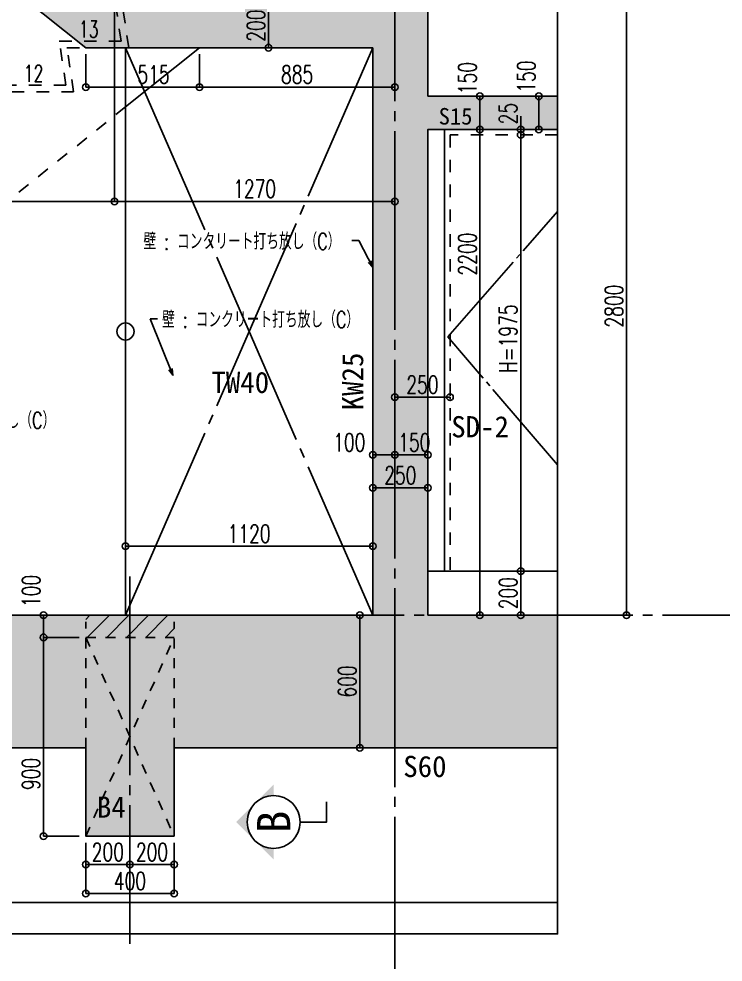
# Model space of a CAD drawing. Extents: x -229451 to 47804, y -161247 to 19812.
# Drawn here: x 28429 to 31620, y 1082 to 5353 of the extents above; entities that cross this region are included whole.
import ezdxf
from ezdxf.enums import TextEntityAlignment as Align

# ---------------------------------------------------------------- set-up
doc = ezdxf.new("R2010")
doc.units = 0
doc.header["$LTSCALE"] = 450
for name, pattern in [('CENTER2', [2.3, 2, -0.1, 0.1, -0.1]), ('HIDDEN2', [0.25, 0.125, -0.125]), ('HIDDEN3', [0.2, 0.1, -0.1])]:
    doc.linetypes.add(name, pattern=pattern)
doc.layers.get('0').update_dxf_attribs({"linetype": 'CONTINUOUS'})
doc.layers.get('DEFPOINTS').update_dxf_attribs({"linetype": 'CONTINUOUS'})
doc.layers.add('E0_図面枠B_OFF', color=255, linetype='CONTINUOUS', plot=False)
for name, color, linetype in [('E1_文字A', 3, 'CONTINUOUS'), ('E1_文字B', 2, 'CONTINUOUS'), ('E6_面取り記号', 4, 'CONTINUOUS'), ('G1_ハッチング', 251, 'CONTINUOUS'), ('G2_ハッチング', 243, 'CONTINUOUS'), ('H寸法', 3, 'CONTINUOUS'), ('IA_通芯', 12, 'CENTER2'), ('IB_壁芯', 2, 'CENTER2'), ('IC1_寸法', 3, 'CONTINUOUS'), ('ID1_躯体', 7, 'CONTINUOUS'), ('ID2_構造体', 8, 'HIDDEN3'), ('ID7_打放し表示', 231, 'UTILDN'), ('JA2_梁記号', 4, 'CONTINUOUS'), ('JA3_ｽﾗﾌﾞ記号', 4, 'CONTINUOUS'), ('JA4_壁記号', 4, 'CONTINUOUS'), ('JA7_切断記号', 241, 'CONTINUOUS'), ('JJ1_建具', 1, 'CONTINUOUS'), ('JJ2_建具枠', 3, 'CONTINUOUS'), ('KA1_躯体見下線', 113, 'CONTINUOUS'), ('KC_躯体断面見掛線', 133, 'CONTINUOUS')]:
    doc.layers.add(name, color=color, linetype=linetype)
doc.styles.add('toda-A (0.7)', font='romans.shx', dxfattribs={"width": 0.7, "bigfont": 'extfont.shx'})
doc.styles.add('toda-G', font='')
doc.styles.get('toda-G').set_extended_font_data('MS Gothic')
doc.linetypes.add('UTILDN', pattern='A,5e-13,[130,ltypeshp.shx,S=0.45,R=0,X=0,Y=-0.45],0,-3', length=3)
doc.dimstyles.new('toda 1：30', dxfattribs={"dimscale": 30, "dimtxt": 2.7, "dimasz": 1, "dimexe": 0, "dimexo": 1, "dimgap": 0, "dimtad": 0, "dimdec": 3, "dimzin": 12, "dimdsep": 46, "dimtxsty": 'toda-A (0.7)', "dimblk": 'ORIGIN', "dimcen": 2.5, "dimclrd": 256, "dimclre": 256, "dimclrt": 7, "dimadec": 0, "dimazin": 0, "dimtfac": 1, "dimtdec": 3, "dimtix": 1, "dimtmove": 2, "dimatfit": 3, "dimldrblk": 'ORIGIN', "dimfxl": 0, "dimtvp": 0.7, "dimtolj": 1, "dimtzin": 0, "dimarcsym": 0})

# ---------------------------------------------------------------- blocks, each defined once
blk = doc.blocks.new('_Origin')
at = {"color": 0, "linetype": 'ByBlock', "lineweight": -2}
blk.add_line((0, 0), (-1, 0), dxfattribs=at)
blk.add_circle((0, 0), 0.5, dxfattribs=at)
blk = doc.blocks.new('*D143')
at = {"layer": 'DEFPOINTS', "color": 0, "transparency": 16777216}
for p in [(29560.1, 5422.2), (29593.4, 5422.2), (29593.4, 5222.2)]:
    blk.add_point(p, dxfattribs=at)
at = {"layer": 'H寸法', "linetype": 'CENTER2', "lineweight": -2, "transparency": 16777216}
for p, q in [((29563.4, 5422.2), (29560.1, 5422.2)), ((29563.4, 5222.2), (29560.1, 5222.2))]:
    blk.add_line(p, q, dxfattribs=at)
at = {"layer": 'H寸法', "lineweight": -2, "transparency": 16777216}
blk.add_line((29560.1, 5252.2), (29560.1, 5392.2), dxfattribs=at)
at = {"layer": 'H寸法', "lineweight": -2, "transparency": 16777216, "xscale": 30, "yscale": 30, "zscale": 30}
for p, rotation in [((29560.1, 5422.2), 90), ((29560.1, 5222.2), 270)]:
    blk.add_blockref('_Origin', p, dxfattribs=dict(at, rotation=rotation))
at = {"layer": 'H寸法', "color": 7, "transparency": 16777216, "insert": (29503.4, 5322.2), "char_height": 81, "attachment_point": 5, "rotation": 90, "style": 'toda-A (0.7)'}
blk.add_mtext('\\A1;200', dxfattribs=at)
blk = doc.blocks.new('*D146')
at = {"layer": 'DEFPOINTS', "color": 0, "transparency": 16777216}
for p in [(28862.3, 5452.2), (28862.3, 4526.2), (25612.3, 2852.2)]:
    blk.add_point(p, dxfattribs=at)
at = {"layer": 'H寸法', "linetype": 'CENTER2', "lineweight": -2, "transparency": 16777216}
for p, q in [((28862.3, 5422.2), (28862.3, 4526.2)), ((25612.3, 2882.2), (25612.3, 4526.2))]:
    blk.add_line(p, q, dxfattribs=at)
at = {"layer": 'H寸法', "lineweight": -2, "transparency": 16777216}
blk.add_line((25642.3, 4526.2), (28832.3, 4526.2), dxfattribs=at)
at = {"layer": 'H寸法', "lineweight": -2, "transparency": 16777216, "xscale": 30, "yscale": 30, "zscale": 30, "rotation": 180}
blk.add_blockref('_Origin', (25612.3, 4526.2), dxfattribs=at)
at = {"layer": 'H寸法', "lineweight": -2, "transparency": 16777216, "xscale": 30, "yscale": 30, "zscale": 30}
blk.add_blockref('_Origin', (28862.3, 4526.2), dxfattribs=at)
at = {"layer": 'H寸法', "color": 7, "transparency": 16777216, "insert": (27237.3, 4582.9), "char_height": 81, "attachment_point": 5, "style": 'toda-A (0.7)'}
blk.add_mtext('\\A1;3250', dxfattribs=at)
blk = doc.blocks.new('*D205')
at = {"layer": 'DEFPOINTS', "color": 0, "transparency": 16777216}
for p in [(28732.3, 1652.2), (29132.3, 1652.2), (29132.3, 1392.1)]:
    blk.add_point(p, dxfattribs=at)
at = {"layer": 'H寸法', "linetype": 'CENTER2', "lineweight": -2, "transparency": 16777216}
for p, q in [((28732.3, 1622.2), (28732.3, 1392.1)), ((29132.3, 1622.2), (29132.3, 1392.1))]:
    blk.add_line(p, q, dxfattribs=at)
at = {"layer": 'H寸法', "lineweight": -2, "transparency": 16777216}
blk.add_line((28762.3, 1392.1), (29102.3, 1392.1), dxfattribs=at)
at = {"layer": 'H寸法', "lineweight": -2, "transparency": 16777216, "xscale": 30, "yscale": 30, "zscale": 30, "rotation": 180}
blk.add_blockref('_Origin', (28732.3, 1392.1), dxfattribs=at)
at = {"layer": 'H寸法', "lineweight": -2, "transparency": 16777216, "xscale": 30, "yscale": 30, "zscale": 30}
blk.add_blockref('_Origin', (29132.3, 1392.1), dxfattribs=at)
at = {"layer": 'H寸法', "color": 7, "transparency": 16777216, "insert": (28932.3, 1448.8), "char_height": 81, "attachment_point": 5, "style": 'toda-A (0.7)'}
blk.add_mtext('\\A1;400', dxfattribs=at)
blk = doc.blocks.new('*D207')
at = {"layer": 'DEFPOINTS', "color": 0, "transparency": 16777216}
for p in [(28621.9, 2552.2), (28541.4, 1652.2), (28732.3, 1652.2)]:
    blk.add_point(p, dxfattribs=at)
at = {"layer": 'H寸法', "linetype": 'CENTER2', "lineweight": -2, "transparency": 16777216}
for p, q in [((28591.9, 2552.2), (28541.4, 2552.2)), ((28702.3, 1652.2), (28541.4, 1652.2))]:
    blk.add_line(p, q, dxfattribs=at)
at = {"layer": 'H寸法', "lineweight": -2, "transparency": 16777216}
blk.add_line((28541.4, 2522.2), (28541.4, 1682.2), dxfattribs=at)
at = {"layer": 'H寸法', "lineweight": -2, "transparency": 16777216, "xscale": 30, "yscale": 30, "zscale": 30}
for p, rotation in [((28541.4, 2552.2), 90), ((28541.4, 1652.2), 270)]:
    blk.add_blockref('_Origin', p, dxfattribs=dict(at, rotation=rotation))
at = {"layer": 'H寸法', "color": 7, "transparency": 16777216, "insert": (28484.5, 1933.8), "char_height": 81, "attachment_point": 5, "rotation": 90, "style": 'toda-A (0.7)'}
blk.add_mtext('\\A1;900', dxfattribs=at)
blk = doc.blocks.new('*D208')
at = {"layer": 'DEFPOINTS', "color": 0, "transparency": 16777216}
for p in [(28541.4, 2652.2), (28732.3, 2652.2), (28732.3, 2552.2)]:
    blk.add_point(p, dxfattribs=at)
at = {"layer": 'H寸法', "linetype": 'CENTER2', "lineweight": -2, "transparency": 16777216}
for p, q in [((28702.3, 2652.2), (28541.4, 2652.2)), ((28702.3, 2552.2), (28541.4, 2552.2))]:
    blk.add_line(p, q, dxfattribs=at)
at = {"layer": 'H寸法', "lineweight": -2, "transparency": 16777216}
blk.add_line((28541.4, 2582.2), (28541.4, 2622.2), dxfattribs=at)
at = {"layer": 'H寸法', "lineweight": -2, "transparency": 16777216, "xscale": 30, "yscale": 30, "zscale": 30}
for p, rotation in [((28541.4, 2652.2), 90), ((28541.4, 2552.2), 270)]:
    blk.add_blockref('_Origin', p, dxfattribs=dict(at, rotation=rotation))
at = {"layer": 'H寸法', "color": 7, "transparency": 16777216, "insert": (28484.7, 2762.3), "char_height": 81, "attachment_point": 5, "rotation": 90, "style": 'toda-A (0.7)'}
blk.add_mtext('\\A1;100', dxfattribs=at)
blk = doc.blocks.new('*D236')
at = {"layer": 'DEFPOINTS', "color": 0, "transparency": 16777216}
for p in [(28732.3, 1586), (28932.3, 1586), (28932.3, 1523.1)]:
    blk.add_point(p, dxfattribs=at)
at = {"layer": 'H寸法', "linetype": 'CENTER2', "lineweight": -2, "transparency": 16777216}
for p, q in [((28732.3, 1556), (28732.3, 1523.1)), ((28932.3, 1556), (28932.3, 1523.1))]:
    blk.add_line(p, q, dxfattribs=at)
at = {"layer": 'H寸法', "lineweight": -2, "transparency": 16777216}
blk.add_line((28762.3, 1523.1), (28902.3, 1523.1), dxfattribs=at)
at = {"layer": 'H寸法', "lineweight": -2, "transparency": 16777216, "xscale": 30, "yscale": 30, "zscale": 30, "rotation": 180}
blk.add_blockref('_Origin', (28732.3, 1523.1), dxfattribs=at)
at = {"layer": 'H寸法', "lineweight": -2, "transparency": 16777216, "xscale": 30, "yscale": 30, "zscale": 30}
blk.add_blockref('_Origin', (28932.3, 1523.1), dxfattribs=at)
at = {"layer": 'H寸法', "color": 7, "transparency": 16777216, "insert": (28832.3, 1579.8), "char_height": 81, "attachment_point": 5, "style": 'toda-A (0.7)'}
blk.add_mtext('\\A1;200', dxfattribs=at)
blk = doc.blocks.new('*D237')
at = {"layer": 'DEFPOINTS', "color": 0, "transparency": 16777216}
for p in [(28932.3, 1570.3), (29132.3, 1570.3), (29132.3, 1523.1)]:
    blk.add_point(p, dxfattribs=at)
at = {"layer": 'H寸法', "linetype": 'CENTER2', "lineweight": -2, "transparency": 16777216}
for p, q in [((28932.3, 1540.3), (28932.3, 1523.1)), ((29132.3, 1540.3), (29132.3, 1523.1))]:
    blk.add_line(p, q, dxfattribs=at)
at = {"layer": 'H寸法', "lineweight": -2, "transparency": 16777216}
blk.add_line((28962.3, 1523.1), (29102.3, 1523.1), dxfattribs=at)
at = {"layer": 'H寸法', "lineweight": -2, "transparency": 16777216, "xscale": 30, "yscale": 30, "zscale": 30, "rotation": 180}
blk.add_blockref('_Origin', (28932.3, 1523.1), dxfattribs=at)
at = {"layer": 'H寸法', "lineweight": -2, "transparency": 16777216, "xscale": 30, "yscale": 30, "zscale": 30}
blk.add_blockref('_Origin', (29132.3, 1523.1), dxfattribs=at)
at = {"layer": 'H寸法', "color": 7, "transparency": 16777216, "insert": (29032.3, 1579.8), "char_height": 81, "attachment_point": 5, "style": 'toda-A (0.7)'}
blk.add_mtext('\\A1;200', dxfattribs=at)
blk = doc.blocks.new('*D249')
at = {"layer": 'DEFPOINTS', "color": 0, "transparency": 16777216}
for p in [(30702.3, 4827.2), (30702.4, 4827.2), (30702.3, 2852.2)]:
    blk.add_point(p, dxfattribs=at)
at = {"layer": 'IC1_寸法', "lineweight": -2, "transparency": 16777216}
for p, q in [((30732.3, 4827.2), (30702.4, 4827.2)), ((30702.4, 2882.2), (30702.4, 4797.2)), ((30732.3, 2852.2), (30702.4, 2852.2))]:
    blk.add_line(p, q, dxfattribs=at)
at = {"layer": 'IC1_寸法', "lineweight": -2, "transparency": 16777216, "xscale": 30, "yscale": 30, "zscale": 30}
for p, rotation in [((30702.4, 4827.2), 90), ((30702.4, 2852.2), 270)]:
    blk.add_blockref('_Origin', p, dxfattribs=dict(at, rotation=rotation))
at = {"layer": 'IC1_寸法', "color": 7, "transparency": 16777216, "insert": (30645.7, 3904.2), "char_height": 81, "attachment_point": 5, "rotation": 90, "style": 'toda-A (0.7)'}
blk.add_mtext('\\A1;H=1975', dxfattribs=at)
blk = doc.blocks.new('*D250')
at = {"layer": 'DEFPOINTS', "color": 0, "transparency": 16777216}
for p in [(30032.3, 3349.6), (30282.3, 3349.6), (30282.3, 3229)]:
    blk.add_point(p, dxfattribs=at)
at = {"layer": 'H寸法', "linetype": 'CENTER2', "lineweight": -2, "transparency": 16777216}
for p, q in [((30032.3, 3319.6), (30032.3, 3229)), ((30282.3, 3319.6), (30282.3, 3229))]:
    blk.add_line(p, q, dxfattribs=at)
at = {"layer": 'H寸法', "lineweight": -2, "transparency": 16777216}
blk.add_line((30062.3, 3229), (30252.3, 3229), dxfattribs=at)
at = {"layer": 'H寸法', "lineweight": -2, "transparency": 16777216, "xscale": 30, "yscale": 30, "zscale": 30, "rotation": 180}
blk.add_blockref('_Origin', (30032.3, 3229), dxfattribs=at)
at = {"layer": 'H寸法', "lineweight": -2, "transparency": 16777216, "xscale": 30, "yscale": 30, "zscale": 30}
blk.add_blockref('_Origin', (30282.3, 3229), dxfattribs=at)
at = {"layer": 'H寸法', "color": 7, "transparency": 16777216, "insert": (30157.3, 3285.7), "char_height": 81, "attachment_point": 5, "style": 'toda-A (0.7)'}
blk.add_mtext('\\A1;250', dxfattribs=at)
blk = doc.blocks.new('*D251')
at = {"layer": 'DEFPOINTS', "color": 0, "transparency": 16777216}
for p in [(30132.3, 3378.2), (30032.3, 3373.4), (30132.3, 3373.4)]:
    blk.add_point(p, dxfattribs=at)
at = {"layer": 'H寸法', "linetype": 'CENTER2', "lineweight": -2, "transparency": 16777216}
for p, q in [((30032.3, 3403.4), (30032.3, 3378.2)), ((30132.3, 3403.4), (30132.3, 3378.2))]:
    blk.add_line(p, q, dxfattribs=at)
at = {"layer": 'H寸法', "lineweight": -2, "transparency": 16777216}
blk.add_line((30062.3, 3378.2), (30102.3, 3378.2), dxfattribs=at)
at = {"layer": 'H寸法', "lineweight": -2, "transparency": 16777216, "xscale": 30, "yscale": 30, "zscale": 30, "rotation": 180}
blk.add_blockref('_Origin', (30032.3, 3378.2), dxfattribs=at)
at = {"layer": 'H寸法', "lineweight": -2, "transparency": 16777216, "xscale": 30, "yscale": 30, "zscale": 30}
blk.add_blockref('_Origin', (30132.3, 3378.2), dxfattribs=at)
at = {"layer": 'H寸法', "color": 7, "transparency": 16777216, "insert": (29925.8, 3434.9), "char_height": 81, "attachment_point": 5, "style": 'toda-A (0.7)'}
blk.add_mtext('\\A1;100', dxfattribs=at)
blk = doc.blocks.new('*D252')
at = {"layer": 'DEFPOINTS', "color": 0, "transparency": 16777216}
for p in [(30282.3, 3378.2), (30132.3, 3326.1), (30282.3, 3326.1)]:
    blk.add_point(p, dxfattribs=at)
at = {"layer": 'H寸法', "linetype": 'CENTER2', "lineweight": -2, "transparency": 16777216}
for p, q in [((30132.3, 3356.1), (30132.3, 3378.2)), ((30282.3, 3356.1), (30282.3, 3378.2))]:
    blk.add_line(p, q, dxfattribs=at)
at = {"layer": 'H寸法', "lineweight": -2, "transparency": 16777216}
blk.add_line((30162.3, 3378.2), (30252.3, 3378.2), dxfattribs=at)
at = {"layer": 'H寸法', "lineweight": -2, "transparency": 16777216, "xscale": 30, "yscale": 30, "zscale": 30, "rotation": 180}
blk.add_blockref('_Origin', (30132.3, 3378.2), dxfattribs=at)
at = {"layer": 'H寸法', "lineweight": -2, "transparency": 16777216, "xscale": 30, "yscale": 30, "zscale": 30}
blk.add_blockref('_Origin', (30282.3, 3378.2), dxfattribs=at)
at = {"layer": 'H寸法', "color": 7, "transparency": 16777216, "insert": (30220.7, 3434.9), "char_height": 81, "attachment_point": 5, "style": 'toda-A (0.7)'}
blk.add_mtext('\\A1;150', dxfattribs=at)
blk = doc.blocks.new('*D360')
at = {"layer": 'DEFPOINTS', "color": 0, "transparency": 16777216}
for p in [(30741.1, 5002.2), (30784.6, 5002.2), (30741.1, 4852.2)]:
    blk.add_point(p, dxfattribs=at)
at = {"layer": 'H寸法', "linetype": 'CENTER2', "lineweight": -2, "transparency": 16777216}
for p, q in [((30771.1, 5002.2), (30784.6, 5002.2)), ((30771.1, 4852.2), (30784.6, 4852.2))]:
    blk.add_line(p, q, dxfattribs=at)
at = {"layer": 'H寸法', "lineweight": -2, "transparency": 16777216}
blk.add_line((30784.6, 4882.2), (30784.6, 4972.2), dxfattribs=at)
at = {"layer": 'H寸法', "lineweight": -2, "transparency": 16777216, "xscale": 30, "yscale": 30, "zscale": 30}
for p, rotation in [((30784.6, 5002.2), 90), ((30784.6, 4852.2), 270)]:
    blk.add_blockref('_Origin', p, dxfattribs=dict(at, rotation=rotation))
at = {"layer": 'H寸法', "color": 7, "transparency": 16777216, "insert": (30727.9, 5091.4), "char_height": 81, "attachment_point": 5, "rotation": 90, "style": 'toda-A (0.7)'}
blk.add_mtext('\\A1;150', dxfattribs=at)
blk = doc.blocks.new('*D412')
at = {"layer": 'DEFPOINTS', "color": 0, "transparency": 16777216}
for p in [(29247.3, 5222.2), (30132.3, 5222.2), (30132.3, 5044)]:
    blk.add_point(p, dxfattribs=at)
at = {"layer": 'H寸法', "linetype": 'CENTER2', "lineweight": -2, "transparency": 16777216}
for p, q in [((29247.3, 5192.2), (29247.3, 5044)), ((30132.3, 5192.2), (30132.3, 5044))]:
    blk.add_line(p, q, dxfattribs=at)
at = {"layer": 'H寸法', "lineweight": -2, "transparency": 16777216}
blk.add_line((29277.3, 5044), (30102.3, 5044), dxfattribs=at)
at = {"layer": 'H寸法', "lineweight": -2, "transparency": 16777216, "xscale": 30, "yscale": 30, "zscale": 30, "rotation": 180}
blk.add_blockref('_Origin', (29247.3, 5044), dxfattribs=at)
at = {"layer": 'H寸法', "lineweight": -2, "transparency": 16777216, "xscale": 30, "yscale": 30, "zscale": 30}
blk.add_blockref('_Origin', (30132.3, 5044), dxfattribs=at)
at = {"layer": 'H寸法', "color": 7, "transparency": 16777216, "insert": (29689.8, 5100.7), "char_height": 81, "attachment_point": 5, "style": 'toda-A (0.7)'}
blk.add_mtext('\\A1;885', dxfattribs=at)
blk = doc.blocks.new('*D417')
at = {"layer": 'DEFPOINTS', "color": 0, "transparency": 16777216}
for p in [(28732.2, 5222.2), (29247.3, 5222.2), (29247.3, 5044)]:
    blk.add_point(p, dxfattribs=at)
at = {"layer": 'H寸法', "linetype": 'CENTER2', "lineweight": -2, "transparency": 16777216}
for p, q in [((28732.2, 5192.2), (28732.2, 5044)), ((29247.3, 5192.2), (29247.3, 5044))]:
    blk.add_line(p, q, dxfattribs=at)
at = {"layer": 'H寸法', "lineweight": -2, "transparency": 16777216}
blk.add_line((28762.2, 5044), (29217.3, 5044), dxfattribs=at)
at = {"layer": 'H寸法', "lineweight": -2, "transparency": 16777216, "xscale": 30, "yscale": 30, "zscale": 30, "rotation": 180}
blk.add_blockref('_Origin', (28732.2, 5044), dxfattribs=at)
at = {"layer": 'H寸法', "lineweight": -2, "transparency": 16777216, "xscale": 30, "yscale": 30, "zscale": 30}
blk.add_blockref('_Origin', (29247.3, 5044), dxfattribs=at)
at = {"layer": 'H寸法', "color": 7, "transparency": 16777216, "insert": (29039.2, 5100.7), "char_height": 81, "attachment_point": 5, "style": 'toda-A (0.7)'}
blk.add_mtext('\\A1;515', dxfattribs=at)
blk = doc.blocks.new('*D438')
at = {"layer": 'DEFPOINTS', "color": 0, "transparency": 16777216}
for p in [(28862.3, 5115), (30132.3, 4725.7), (30132.3, 4526.2)]:
    blk.add_point(p, dxfattribs=at)
at = {"layer": 'H寸法', "linetype": 'CENTER2', "lineweight": -2, "transparency": 16777216}
for p, q in [((28862.3, 5085), (28862.3, 4526.2)), ((30132.3, 4695.7), (30132.3, 4526.2))]:
    blk.add_line(p, q, dxfattribs=at)
at = {"layer": 'H寸法', "lineweight": -2, "transparency": 16777216}
blk.add_line((28892.3, 4526.2), (30102.3, 4526.2), dxfattribs=at)
at = {"layer": 'H寸法', "lineweight": -2, "transparency": 16777216, "xscale": 30, "yscale": 30, "zscale": 30, "rotation": 180}
blk.add_blockref('_Origin', (28862.3, 4526.2), dxfattribs=at)
at = {"layer": 'H寸法', "lineweight": -2, "transparency": 16777216, "xscale": 30, "yscale": 30, "zscale": 30}
blk.add_blockref('_Origin', (30132.3, 4526.2), dxfattribs=at)
at = {"layer": 'H寸法', "color": 7, "transparency": 16777216, "insert": (29497.3, 4582.9), "char_height": 81, "attachment_point": 5, "style": 'toda-A (0.7)'}
blk.add_mtext('\\A1;1270', dxfattribs=at)
blk = doc.blocks.new('切断記号（小）')
at = {"layer": 'JA7_切断記号', "ltscale": 10}
h = blk.add_hatch(color=256, dxfattribs=at)
h.paths.add_polyline_path([(84.9, 84.9), (169.7, 0), (120, 0, 0.198912)])
h.paths.add_polyline_path([(-84.9, 84.9), (0, 169.7), (84.9, 84.9, 0.414214)])
h.paths.add_polyline_path([(-84.9, 84.9, 0.198912), (-120, 0), (-169.7, 0)])
blk.add_circle((0, 0), 120, dxfattribs=at)
at = {"layer": 'JA7_切断記号', "style": 'toda-G'}
blk.add_attdef('切断符号（小）', text='', height=150, dxfattribs=at).set_placement((0, 0), align=Align.MIDDLE)
blk = doc.blocks.new('*D491')
at = {"layer": 'DEFPOINTS', "color": 0, "transparency": 16777216}
for p in [(29896.9, 2652.2), (29973.6, 2652.2), (29896.9, 2052.2)]:
    blk.add_point(p, dxfattribs=at)
at = {"layer": 'H寸法', "linetype": 'CENTER2', "lineweight": -2, "transparency": 16777216}
for p, q in [((29926.9, 2652.2), (29973.6, 2652.2)), ((29926.9, 2052.2), (29973.6, 2052.2))]:
    blk.add_line(p, q, dxfattribs=at)
at = {"layer": 'H寸法', "lineweight": -2, "transparency": 16777216}
blk.add_line((29973.6, 2082.2), (29973.6, 2622.2), dxfattribs=at)
at = {"layer": 'H寸法', "lineweight": -2, "transparency": 16777216, "xscale": 30, "yscale": 30, "zscale": 30}
for p, rotation in [((29973.6, 2652.2), 90), ((29973.6, 2052.2), 270)]:
    blk.add_blockref('_Origin', p, dxfattribs=dict(at, rotation=rotation))
at = {"layer": 'H寸法', "color": 7, "transparency": 16777216, "insert": (29916.9, 2352.2), "char_height": 81, "attachment_point": 5, "rotation": 90, "style": 'toda-A (0.7)'}
blk.add_mtext('\\A1;600', dxfattribs=at)
blk = doc.blocks.new('*D494')
at = {"layer": 'DEFPOINTS', "color": 0, "transparency": 16777216}
for p in [(28912.3, 2964.7), (28912.3, 2905.3), (30032.3, 2905.3)]:
    blk.add_point(p, dxfattribs=at)
at = {"layer": 'H寸法', "linetype": 'CENTER2', "lineweight": -2, "transparency": 16777216}
for p, q in [((28912.3, 2935.3), (28912.3, 2964.7)), ((30032.3, 2935.3), (30032.3, 2964.7))]:
    blk.add_line(p, q, dxfattribs=at)
at = {"layer": 'H寸法', "lineweight": -2, "transparency": 16777216}
blk.add_line((30002.3, 2964.7), (28942.3, 2964.7), dxfattribs=at)
at = {"layer": 'H寸法', "lineweight": -2, "transparency": 16777216, "xscale": 30, "yscale": 30, "zscale": 30, "rotation": 180}
blk.add_blockref('_Origin', (28912.3, 2964.7), dxfattribs=at)
at = {"layer": 'H寸法', "lineweight": -2, "transparency": 16777216, "xscale": 30, "yscale": 30, "zscale": 30}
blk.add_blockref('_Origin', (30032.3, 2964.7), dxfattribs=at)
at = {"layer": 'H寸法', "color": 7, "transparency": 16777216, "insert": (29472.3, 3021.4), "char_height": 81, "attachment_point": 5, "style": 'toda-A (0.7)'}
blk.add_mtext('\\A1;1120', dxfattribs=at)
blk = doc.blocks.new('*D496')
at = {"layer": 'DEFPOINTS', "color": 0, "transparency": 16777216}
for p in [(30516.1, 4852.2), (30517.8, 4852.2), (30516.1, 2652.2)]:
    blk.add_point(p, dxfattribs=at)
at = {"layer": 'H寸法', "linetype": 'CENTER2', "lineweight": -2, "transparency": 16777216}
for p, q in [((30546.1, 4852.2), (30517.8, 4852.2)), ((30546.1, 2652.2), (30517.8, 2652.2))]:
    blk.add_line(p, q, dxfattribs=at)
at = {"layer": 'H寸法', "lineweight": -2, "transparency": 16777216}
blk.add_line((30517.8, 2682.2), (30517.8, 4822.2), dxfattribs=at)
at = {"layer": 'H寸法', "lineweight": -2, "transparency": 16777216, "xscale": 30, "yscale": 30, "zscale": 30}
for p, rotation in [((30517.8, 4852.2), 90), ((30517.8, 2652.2), 270)]:
    blk.add_blockref('_Origin', p, dxfattribs=dict(at, rotation=rotation))
at = {"layer": 'H寸法', "color": 7, "transparency": 16777216, "insert": (30461.1, 4287.8), "char_height": 81, "attachment_point": 5, "rotation": 90, "style": 'toda-A (0.7)'}
blk.add_mtext('\\A1;2200', dxfattribs=at)
blk = doc.blocks.new('*D497')
at = {"layer": 'DEFPOINTS', "color": 0, "transparency": 16777216}
for p in [(30487.4, 5002.2), (30517.8, 5002.2), (30487.4, 4852.2)]:
    blk.add_point(p, dxfattribs=at)
at = {"layer": 'H寸法', "linetype": 'CENTER2', "lineweight": -2, "transparency": 16777216}
for p, q in [((30517.4, 5002.2), (30517.8, 5002.2)), ((30517.4, 4852.2), (30517.8, 4852.2))]:
    blk.add_line(p, q, dxfattribs=at)
at = {"layer": 'H寸法', "lineweight": -2, "transparency": 16777216}
blk.add_line((30517.8, 4882.2), (30517.8, 4972.2), dxfattribs=at)
at = {"layer": 'H寸法', "lineweight": -2, "transparency": 16777216, "xscale": 30, "yscale": 30, "zscale": 30}
for p, rotation in [((30517.8, 5002.2), 90), ((30517.8, 4852.2), 270)]:
    blk.add_blockref('_Origin', p, dxfattribs=dict(at, rotation=rotation))
at = {"layer": 'H寸法', "color": 7, "transparency": 16777216, "insert": (30461.1, 5084.3), "char_height": 81, "attachment_point": 5, "rotation": 90, "style": 'toda-A (0.7)'}
blk.add_mtext('\\A1;150', dxfattribs=at)
blk = doc.blocks.new('*D498')
at = {"layer": 'DEFPOINTS', "color": 0, "transparency": 16777216}
for p in [(30132.3, 3665.3), (30382.3, 3639.5), (30382.3, 3600.1)]:
    blk.add_point(p, dxfattribs=at)
at = {"layer": 'H寸法', "linetype": 'CENTER2', "lineweight": -2, "transparency": 16777216}
for p, q in [((30132.3, 3635.3), (30132.3, 3639.5)), ((30382.3, 3630.1), (30382.3, 3639.5))]:
    blk.add_line(p, q, dxfattribs=at)
at = {"layer": 'H寸法', "lineweight": -2, "transparency": 16777216}
blk.add_line((30162.3, 3639.5), (30352.3, 3639.5), dxfattribs=at)
at = {"layer": 'H寸法', "lineweight": -2, "transparency": 16777216, "xscale": 30, "yscale": 30, "zscale": 30, "rotation": 180}
blk.add_blockref('_Origin', (30132.3, 3639.5), dxfattribs=at)
at = {"layer": 'H寸法', "lineweight": -2, "transparency": 16777216, "xscale": 30, "yscale": 30, "zscale": 30}
blk.add_blockref('_Origin', (30382.3, 3639.5), dxfattribs=at)
at = {"layer": 'H寸法', "color": 7, "transparency": 16777216, "insert": (30257.3, 3696.2), "char_height": 81, "attachment_point": 5, "style": 'toda-A (0.7)'}
blk.add_mtext('\\A1;250', dxfattribs=at)
blk = doc.blocks.new('*D499')
at = {"layer": 'DEFPOINTS', "color": 0, "transparency": 16777216}
for p in [(30282.3, 5452.2), (31182, 5452.2), (31052.1, 2652.2)]:
    blk.add_point(p, dxfattribs=at)
at = {"layer": 'H寸法', "linetype": 'CENTER2', "lineweight": -2, "transparency": 16777216}
for p, q in [((30312.3, 5452.2), (31182, 5452.2)), ((31082.1, 2652.2), (31182, 2652.2))]:
    blk.add_line(p, q, dxfattribs=at)
at = {"layer": 'H寸法', "lineweight": -2, "transparency": 16777216}
blk.add_line((31182, 2682.2), (31182, 5422.2), dxfattribs=at)
at = {"layer": 'H寸法', "lineweight": -2, "transparency": 16777216, "xscale": 30, "yscale": 30, "zscale": 30}
for p, rotation in [((31182, 5452.2), 90), ((31182, 2652.2), 270)]:
    blk.add_blockref('_Origin', p, dxfattribs=dict(at, rotation=rotation))
at = {"layer": 'H寸法', "color": 7, "transparency": 16777216, "insert": (31125.3, 4052.2), "char_height": 81, "attachment_point": 5, "rotation": 90, "style": 'toda-A (0.7)'}
blk.add_mtext('\\A1;2800', dxfattribs=at)
blk = doc.blocks.new('*D501')
at = {"layer": 'DEFPOINTS', "color": 0, "transparency": 16777216}
for p in [(30702.4, 4852.2), (30702.4, 4827.2), (30708.5, 4852.2)]:
    blk.add_point(p, dxfattribs=at)
at = {"layer": 'H寸法', "lineweight": -2, "transparency": 16777216}
for p, q in [((30702.4, 4882.2), (30702.4, 4912.2)), ((30702.4, 4827.2), (30702.4, 4852.2)), ((30702.4, 4797.2), (30702.4, 4767.2))]:
    blk.add_line(p, q, dxfattribs=at)
at = {"layer": 'H寸法', "linetype": 'CENTER2', "lineweight": -2, "transparency": 16777216}
for p, q in [((30678.5, 4852.2), (30702.4, 4852.2)), ((30732.4, 4827.2), (30702.4, 4827.2))]:
    blk.add_line(p, q, dxfattribs=at)
at = {"layer": 'H寸法', "lineweight": -2, "transparency": 16777216, "xscale": 30, "yscale": 30, "zscale": 30}
for p, rotation in [((30702.4, 4852.2), 270), ((30702.4, 4827.2), 90)]:
    blk.add_blockref('_Origin', p, dxfattribs=dict(at, rotation=rotation))
at = {"layer": 'H寸法', "color": 7, "transparency": 16777216, "insert": (30645.7, 4923.7), "char_height": 81, "attachment_point": 5, "rotation": 90, "style": 'toda-A (0.7)'}
blk.add_mtext('\\A1;25', dxfattribs=at)
blk = doc.blocks.new('*D531')
at = {"layer": 'DEFPOINTS', "color": 0, "transparency": 16777216}
for p in [(30748.7, 2852.2), (30702.4, 2652.2), (30748.7, 2652.2)]:
    blk.add_point(p, dxfattribs=at)
at = {"layer": 'H寸法', "linetype": 'CENTER2', "lineweight": -2, "transparency": 16777216}
for p, q in [((30718.7, 2852.2), (30702.4, 2852.2)), ((30718.7, 2652.2), (30702.4, 2652.2))]:
    blk.add_line(p, q, dxfattribs=at)
at = {"layer": 'H寸法', "lineweight": -2, "transparency": 16777216}
blk.add_line((30702.4, 2822.2), (30702.4, 2682.2), dxfattribs=at)
at = {"layer": 'H寸法', "lineweight": -2, "transparency": 16777216, "xscale": 30, "yscale": 30, "zscale": 30}
for p, rotation in [((30702.4, 2852.2), 90), ((30702.4, 2652.2), 270)]:
    blk.add_blockref('_Origin', p, dxfattribs=dict(at, rotation=rotation))
at = {"layer": 'H寸法', "color": 7, "transparency": 16777216, "insert": (30645.7, 2752.2), "char_height": 81, "attachment_point": 5, "rotation": 90, "style": 'toda-A (0.7)'}
blk.add_mtext('\\A1;200', dxfattribs=at)

msp = doc.modelspace()

# ---------------------------------------------------------------- hatches: boundary and pattern name
at = {"layer": 'G1_ハッチング'}
h = msp.add_hatch(color=256, dxfattribs=at)
h.paths.add_polyline_path([(26182.3146, 1352.1917), (26332.3146, 1352.1917), (26332.3146, 2352.1917), (27332.3146, 2352.1917), (27332.3146, 1652.1917), (27732.3146, 1652.1917), (27732.3146, 2052.1917), (28732.3146, 2052.1917), (28732.3146, 1652.1917), (29132.3146, 1652.1917), (29132.3146, 2052.1917), (30869.8511, 2052.1917), (30869.8511, 2652.1917), (30282.3146, 2652.1917), (30282.3146, 4852.1917), (30869.8511, 4852.1917), (30869.8511, 5002.1917), (30282.3146, 5002.1917), (30282.3146, 8652.1917), (30332.3146, 8652.1917), (30332.3146, 9052.1917), (30869.8511, 9052.1917), (30869.8511, 9252.1917), (30232.3146, 9252.1917), (30232.3146, 14452.1917), (30869.8511, 14452.1917), (30869.8511, 14652.1917), (25732.3146, 14652.1917), (25732.3146, 14829.4418), (25432.3146, 14829.4418), (25432.3146, 14761.1917), (22293.6109, 14722.7785), (22293.6109, 14522.4846), (22782.3146, 14528.4184), (22782.3146, 13752.1917), (23282.3146, 13752.1917), (23282.3146, 14534.4184), (23832.3146, 14541.0917), (23832.3146, 11763.2949), (23842.4002, 11752.1917), (23922.3146, 11752.1917), (23922.3146, 11792.1917), (24032.3146, 11792.1917), (24032.3146, 14543.5917), (25432.3146, 14560.5917), (25432.3146, 11788.2949), (25442.4002, 11777.1917), (25622.3146, 11777.1917), (25622.3146, 11817.1917), (25732.3146, 11817.1917), (25732.3146, 13452.1917), (26282.3146, 13452.1917), (26282.3146, 14452.1917), (29932.3146, 14452.1917), (29932.3146, 13952.1917), (30032.3146, 13952.1917), (30032.3146, 8222.1917), (28802.3146, 8222.1917), (28832.3146, 8422.1917), (28552.3146, 8422.1917), (28582.3146, 8622.1917), (28302.3146, 8622.1917), (28332.3146, 8822.1917), (28052.3146, 8822.1917), (28082.3146, 9022.1917), (27802.3146, 9022.1917), (27832.3146, 9222.1917), (27552.3146, 9222.1917), (27582.3146, 9422.1917), (27302.3146, 9422.1917), (27332.3146, 9622.1917), (25732.3146, 9622.1917), (25732.3146, 9652.1917), (25432.3146, 9652.1917), (25432.3146, 9252.1917), (24032.3146, 9252.1917), (24032.3146, 9652.1917), (23832.3146, 9652.1917), (23832.3146, 9252.1917), (22293.6109, 9252.1917), (22293.6109, 9052.1917), (22832.3146, 9052.1917), (22832.3146, 8552.1917), (23257.3146, 8552.1917), (23257.3146, 2652.1917), (22293.6109, 2652.1917), (22293.6109, 2355.8917), (22832.3146, 2355.8917), (22832.3146, 1652.1917), (23232.3146, 1652.1917), (23232.3146, 2352.1917), (25532.3146, 2352.1917), (25532.3146, 1352.1917), (25682.3146, 1352.1917), (25682.3146, 79.2917), (26182.3146, 79.2917)])
h.paths.add_polyline_path([(23507.3146, 2652.1917), (23507.3146, 9052.1917), (25582.3146, 9052.1917), (25582.3146, 8052.1917), (25807.3146, 8052.1917), (25807.3146, 5663.2949), (25817.4002, 5652.1917), (26047.229, 5652.1917), (26057.3146, 5663.2949), (26057.3146, 6622.1917), (26982.1584, 6622.1917), (28732.1584, 5222.1917), (30032.3146, 5222.1917), (30032.3146, 2652.1917)], flags=17)
h.paths.add_polyline_path([(28802.3146, 5422.1917), (28832.3146, 5622.1917), (28552.3146, 5622.1917), (28582.3146, 5822.1917), (28302.3146, 5822.1917), (28332.3146, 6022.1917), (28052.3146, 6022.1917), (28082.3146, 6222.1917), (27802.3146, 6222.1917), (27832.3146, 6422.1917), (27552.3146, 6422.1917), (27582.3146, 6622.1917), (27302.3146, 6622.1917), (27332.3146, 6822.1917), (26057.3146, 6822.1917), (26057.3146, 8052.1917), (26282.3146, 8052.1917), (26282.3146, 9422.1917), (26982.1584, 9422.1917), (28732.1584, 8022.1917), (30032.3146, 8022.1917), (30032.3146, 5422.1917)], flags=16)
at = {"layer": 'G2_ハッチング', "linetype": 'Continuous'}
h = msp.add_hatch(dxfattribs=at)
h.set_pattern_fill('ANSI31', color=5, scale=500)
h.set_pattern_definition([(45, (-99316.16, -26419.99), (-44.194174, 44.194174), [])])
h.paths.add_polyline_path([(29132.3146, 2652.1917), (28732.3146, 2652.1917), (28732.3146, 2552.1917), (29132.3146, 2552.1917)])

# ---------------------------------------------------------------- linework, layer by layer
at = {"layer": 'E0_図面枠B_OFF'}
msp.add_lwpolyline([(21678.6864, 14979.7808), (30869.8511, 14979.7808), (30869.8511, 1209.2987), (21678.6864, 1209.2987)], close=True, dxfattribs=at)
at = {"layer": 'E6_面取り記号'}
msp.add_circle((28912.3146, 3937.1917), 38.658, dxfattribs=at)
at = {"layer": 'IA_通芯'}
msp.add_line((34315.2719, 2652.1917), (21281.6776, 2652.1917), dxfattribs=at)
at = {"layer": 'IB_壁芯'}
for p, q in [((30132.3146, 15194.3535), (30132.3146, -625.1084)), ((28912.3146, 5222.1917), (30032.3146, 2652.1917)), ((28912.3146, 2652.1917), (30032.3146, 5222.1917)), ((28932.3146, 2827.6469), (28932.3146, 1164.7854))]:
    msp.add_line(p, q, dxfattribs=at)
at = {"layer": 'ID1_躯体'}
for p, q in [((30282.3146, 8652.1917), (30282.3146, 5002.1917)), ((26982.1584, 6622.1917), (28732.1584, 5222.1917)), ((28732.1584, 5222.1917), (30032.3146, 5222.1917)), ((30032.3146, 5222.1917), (30032.3146, 2652.1917)), ((30869.8511, 5002.1917), (30282.3146, 5002.1917)), ((30282.3146, 2652.1917), (30282.3146, 4852.1917)), ((30869.8511, 4852.1917), (30282.3146, 4852.1917)), ((30032.3146, 2652.1917), (23507.3146, 2652.1917)), ((30282.3146, 2652.1917), (30869.8511, 2652.1917)), ((27732.3146, 2052.1917), (28732.3146, 2052.1917)), ((28732.3146, 2052.1917), (28732.3146, 1652.1917)), ((29132.3146, 2052.1917), (29132.3146, 1652.1917)), ((29132.3146, 2052.1917), (30869.8511, 2052.1917)), ((28732.3146, 1652.1917), (29132.3146, 1652.1917))]:
    msp.add_line(p, q, dxfattribs=at)
at = {"layer": 'ID2_構造体'}
for p, q in [((28732.3146, 2052.1917), (28732.3146, 2622.1917)), ((29132.3146, 2052.1917), (29132.3146, 2622.1917)), ((28732.3146, 1652.1917), (29132.3146, 2552.1917)), ((28732.3146, 2552.1917), (29132.3146, 1652.1917)), ((28732.3146, 2552.1917), (29132.3146, 2552.1917))]:
    msp.add_line(p, q, dxfattribs=at)
at = {"layer": 'ID7_打放し表示', "ltscale": 0.1}
for points in [[(30869.8511, 4852.1917), (30282.3146, 4852.1917), (30282.3146, 2652.1917)], [(30869.8511, 2052.1917), (29132.3146, 2052.1917), (29132.3146, 1652.1917), (28732.3146, 1652.1917), (28732.3146, 2052.1917), (27732.3146, 2052.1917), (27732.3146, 1652.1917), (27332.3146, 1652.0917), (27332.3146, 2352.1917), (26332.3146, 2352.1917), (26332.3146, 1352.1917), (26182.3146, 1352.1917), (26182.3146, 1209.2987)]]:
    msp.add_lwpolyline(points, dxfattribs=at)
at = {"layer": 'JA7_切断記号'}
msp.add_lwpolyline([(29823.4421, 1807.3272), (29823.4421, 1716.0364), (29703.4421, 1716.0364)], dxfattribs=at)
at = {"layer": 'JJ1_建具', "linetype": 'CENTER2', "ltscale": 0.5}
for p, q in [((30372.4146, 3913.1917), (30869.8511, 4481.2064)), ((30869.8511, 3333.1498), (30372.4146, 3913.1917))]:
    msp.add_line(p, q, dxfattribs=at)
at = {"layer": 'JJ2_建具枠'}
for p, q in [((30869.8511, 4852.1917), (30357.3146, 4852.1917)), ((30357.3146, 4852.1917), (30357.3146, 2852.1917))]:
    msp.add_line(p, q, dxfattribs=at)
at = {"layer": 'JJ2_建具枠', "linetype": 'HIDDEN2'}
for p, q in [((30382.3146, 4827.1917), (30382.3146, 2852.1917)), ((30869.8511, 4827.1917), (30382.3146, 4827.1917))]:
    msp.add_line(p, q, dxfattribs=at)
at = {"layer": 'KA1_躯体見下線'}
for p, q in [((29247.3064, 5222.1917), (28912.3146, 4954.1982)), ((28912.3146, 5222.1917), (28912.3146, 2652.1917)), ((30282.3146, 2852.1917), (30869.8511, 2852.1917)), ((26532.3146, 1352.1917), (30869.8511, 1352.1917))]:
    msp.add_line(p, q, dxfattribs=at)
at = {"layer": 'KC_躯体断面見掛線', "linetype": 'HIDDEN2'}
for p, q in [((28892.3146, 5252.1917), (28862.3146, 5452.1917)), ((28927.1502, 5222.1917), (28897.1502, 5422.1917)), ((28642.3146, 5052.1917), (28612.3146, 5252.1917)), ((28612.3146, 5252.1917), (28892.3146, 5252.1917)), ((28677.1502, 5022.1917), (28647.1502, 5222.1917)), ((28647.1502, 5222.1917), (28927.1502, 5222.1917)), ((28362.3146, 5052.1917), (28642.3146, 5052.1917)), ((28397.1502, 5022.1917), (28677.1502, 5022.1917)), ((28912.3146, 4954.1982), (26284.8068, 2852.192))]:
    msp.add_line(p, q, dxfattribs=at)

# ---------------------------------------------------------------- block references
at = {"layer": 'JA7_切断記号'}
ref = msp.add_blockref('切断記号（小）', (29583.4421, 1716.0364), dxfattribs=dict(at, xscale=-1, rotation=89.99999999999993))
ref.add_attrib('切断符号（小）', 'B', dxfattribs={"height": 150, "rotation": 90, "style": 'toda-G'}).set_placement((29583.4421, 1716.0364), align=Align.MIDDLE)

# ---------------------------------------------------------------- texts
at = {"layer": 'E1_文字A', "color": 3, "linetype": 'ByBlock', "style": 'toda-A (0.7)', "width": 0.7}
for p in [(28993.4602, 4307.5654), (29077.965, 3953.5121), (27701.9643, 3497.2244)]:
    msp.add_text('壁 : コンクリート打ち放し（C）', height=75, dxfattribs=at).set_placement(p)
at = {"layer": 'E1_文字B', "style": 'toda-A (0.7)', "width": 0.7}
for s, p in [('13', (28745.6597, 5305.8537)), ('12', (28495.6597, 5105.8537))]:
    msp.add_text(s, height=75, dxfattribs=at).set_placement(p, align=Align.MIDDLE_CENTER)
at = {"layer": 'JA2_梁記号', "style": 'toda-G'}
msp.add_text('SD-2', height=96, dxfattribs=at).set_placement((30518.5467, 3505.8216), align=Align.MIDDLE_CENTER)
msp.add_text('B4', height=96, dxfattribs=at).set_placement((28782.842, 1735.4344))
at = {"layer": 'JA3_ｽﾗﾌﾞ記号', "style": 'toda-G'}
for s, height, p in [('S15', 75, (30330.8796, 4874.0599)), ('S60', 96, (30170.5915, 1919.5892))]:
    msp.add_text(s, height=height, dxfattribs=at).set_placement(p)
at = {"layer": 'JA4_壁記号', "style": 'toda-G'}
msp.add_text('KW25', height=96, rotation=90, dxfattribs=at).set_placement((29893.041, 3710.9753), align=Align.TOP_CENTER)
msp.add_text('TW40', height=96, dxfattribs=at).set_placement((29432.3101, 3754.6349), align=Align.TOP_CENTER)

# ---------------------------------------------------------------- dimensions: what is measured, and where the dimension line sits
at = {"layer": 'H寸法'}
for base, p1, p2, override, picture, middle in [((28862.3146, 4526.1554), (25612.3146, 2852.1917), (28862.3146, 5452.1917), {"dimfxl": 0}, '*D146', (27237.3146, 4582.8554)), ((30132.3146, 5044.0216), (29247.3064, 5222.1917), (30132.3146, 5222.1917), {"dimdec": 0, "dimfxl": 0}, '*D412', (29689.8105, 5100.7216)), ((30132.3146, 4526.1554), (28862.3146, 5114.9786), (30132.3146, 4725.7175), {"dimfxl": 0}, '*D438', (29497.3146, 4582.8554)), ((30382.3146, 3639.4622), (30132.3146, 3665.2982), (30382.3146, 3600.0509), {"dimfxl": 0}, '*D498', (30257.3146, 3696.1622)), ((30282.3146, 3229.0321), (30032.3146, 3349.6382), (30282.3146, 3349.6382), {"dimfxl": 0}, '*D250', (30157.3146, 3285.7321)), ((28912.3146, 2964.6586), (30032.3146, 2905.2591), (28912.3146, 2905.2591), {"dimfxl": 0}, '*D494', (29472.3146, 3021.3586)), ((29132.3146, 1392.0698), (28732.3146, 1652.1917), (29132.3146, 1652.1917), {"dimfxl": 0}, '*D205', (28932.3146, 1448.7698)), ((28932.3146, 1523.1428), (28732.3146, 1586.0383), (28932.3146, 1586.0383), {"dimfxl": 0}, '*D236', (28832.3146, 1579.8428)), ((29132.3146, 1523.1428), (28932.3146, 1570.3144), (29132.3146, 1570.3144), {"dimfxl": 0}, '*D237', (29032.3146, 1579.8428))]:
    dim = msp.add_linear_dim(base=base, p1=p1, p2=p2, dimstyle='toda 1：30', override=override, dxfattribs=at)
    dim.commit()
    dim.dimension.update_dxf_attribs({"geometry": picture, "text_midpoint": middle})
for base, p1, p2, picture, middle in [((29560.1353, 5422.1917), (29593.4381, 5222.1917), (29593.4381, 5422.1917), '*D143', (29503.4353, 5322.1917)), ((31182.0284, 5452.1917), (31052.1038, 2652.1917), (30282.3146, 5452.1917), '*D499', (31125.3284, 4052.1917)), ((30702.3937, 2652.1917), (30748.6819, 2852.1917), (30748.6819, 2652.1917), '*D531', (30645.6937, 2752.1917)), ((29973.6265, 2652.1917), (29896.9119, 2052.1917), (29896.9119, 2652.1917), '*D491', (29916.9265, 2352.1917))]:
    dim = msp.add_linear_dim(base=base, p1=p1, p2=p2, angle=90, dimstyle='toda 1：30', override={"dimfxl": 0}, dxfattribs=at)
    dim.commit()
    dim.dimension.update_dxf_attribs({"geometry": picture, "text_midpoint": middle})
for base, p1, p2, override, picture, middle in [((29247.3064, 5044.0216), (28732.1584, 5222.1917), (29247.3064, 5222.1917), {"dimdec": 0, "dimfxl": 0}, '*D417', (29039.2139, 5100.7216)), ((30132.3146, 3378.1592), (30032.3146, 3373.4296), (30132.3146, 3373.4296), {"dimfxl": 0}, '*D251', (29925.8209, 3434.8592)), ((30282.3146, 3378.1592), (30132.3146, 3326.1329), (30282.3146, 3326.1329), {"dimfxl": 0}, '*D252', (30220.6527, 3434.8592))]:
    dim = msp.add_linear_dim(base=base, p1=p1, p2=p2, dimstyle='toda 1：30', override=override, dxfattribs=at)
    dim.commit()
    dim.dimension.update_dxf_attribs({"geometry": picture, "text_midpoint": middle, "dimtype": 160})
for base, p1, p2, picture, middle in [((30517.8245, 5002.1917), (30487.4076, 4852.1917), (30487.4076, 5002.1917), '*D497', (30461.1245, 5084.3194)), ((30784.6324, 5002.1917), (30741.0708, 4852.1917), (30741.0708, 5002.1917), '*D360', (30727.9324, 5091.4106)), ((30702.3937, 4852.1917), (30702.3937, 4827.1917), (30708.4585, 4852.1917), '*D501', (30645.6937, 4923.7112)), ((30517.8245, 4852.1917), (30516.0906, 2652.1917), (30516.0906, 4852.1917), '*D496', (30461.1245, 4287.7597)), ((28541.449, 2652.1917), (28732.3146, 2552.1917), (28732.3146, 2652.1917), '*D208', (28484.749, 2762.3136)), ((28541.449, 1652.1917), (28621.8818, 2552.1917), (28732.3146, 1652.1917), '*D207', (28484.4773, 1933.7635))]:
    dim = msp.add_linear_dim(base=base, p1=p1, p2=p2, angle=90, dimstyle='toda 1：30', override={"dimfxl": 0}, dxfattribs=at)
    dim.commit()
    dim.dimension.update_dxf_attribs({"geometry": picture, "text_midpoint": middle, "dimtype": 160})
at = {"layer": 'IC1_寸法'}
dim = msp.add_linear_dim(base=(30702.3937, 4827.1917), p1=(30702.3083, 2852.1917), p2=(30702.3083, 4827.1917), angle=90, text='H=<>', dimstyle='toda 1：30', dxfattribs=at)
dim.commit()
dim.dimension.update_dxf_attribs({"geometry": '*D249', "text_midpoint": (30645.6937, 3904.198), "dimtype": 160})

# ---------------------------------------------------------------- leaders
at = {"layer": 'E1_文字A', "color": 3, "linetype": 'ByBlock'}
for points in [[(30032.3146, 4226.5955), (29969.4888, 4348.7049), (29936.8258, 4348.7049)], [(29127.2728, 3738.8472), (29024.4945, 3994.6516), (29057.1575, 3994.6516)]]:
    msp.add_leader(points, dimstyle='toda 1：30', override={"dimasz": 1, "dimclrd": 256, "dimldrblk": 'Open30'}, dxfattribs=at)

doc.saveas('drawing.dxf')
